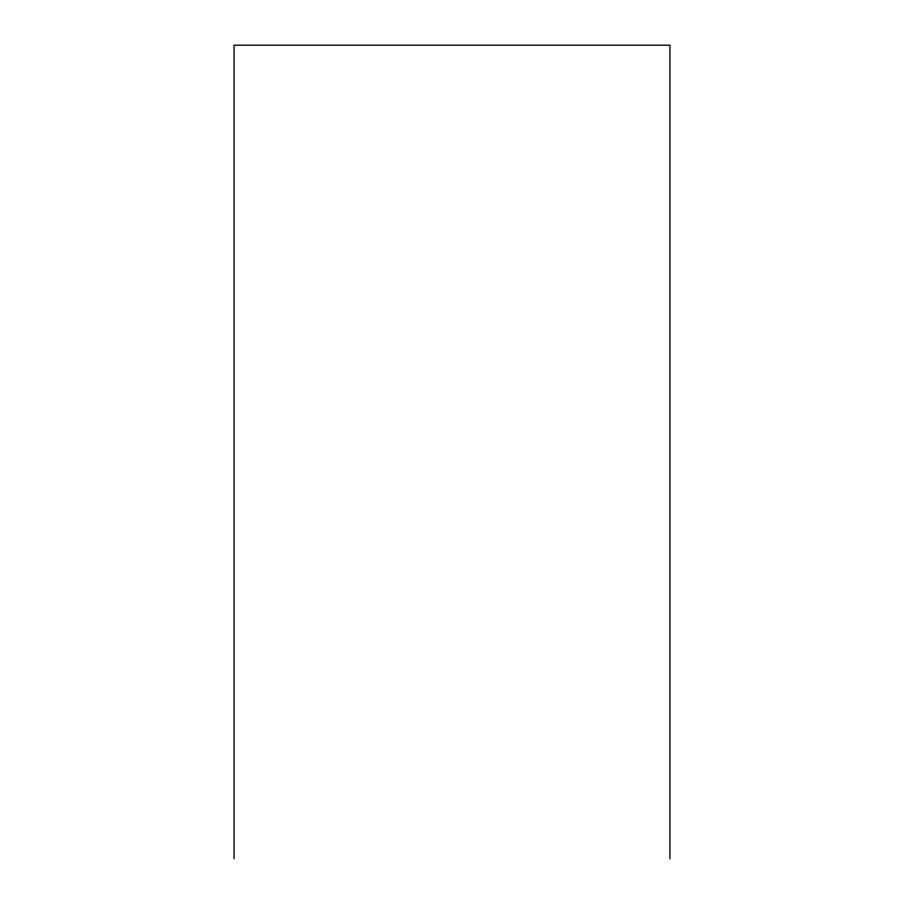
<?xml version="1.0" encoding="UTF-8"?>
<svg xmlns="http://www.w3.org/2000/svg" width="904" height="904" viewBox="0 0 904 904"><rect width="100%" height="100%" fill="white"/><g stroke="black" fill="none" stroke-linecap="round" stroke-linejoin="round"><path stroke-width="1.36" d="M669.943 858.8L669.943 45.2L234.057 45.2L234.057 858.8"/></g></svg>
